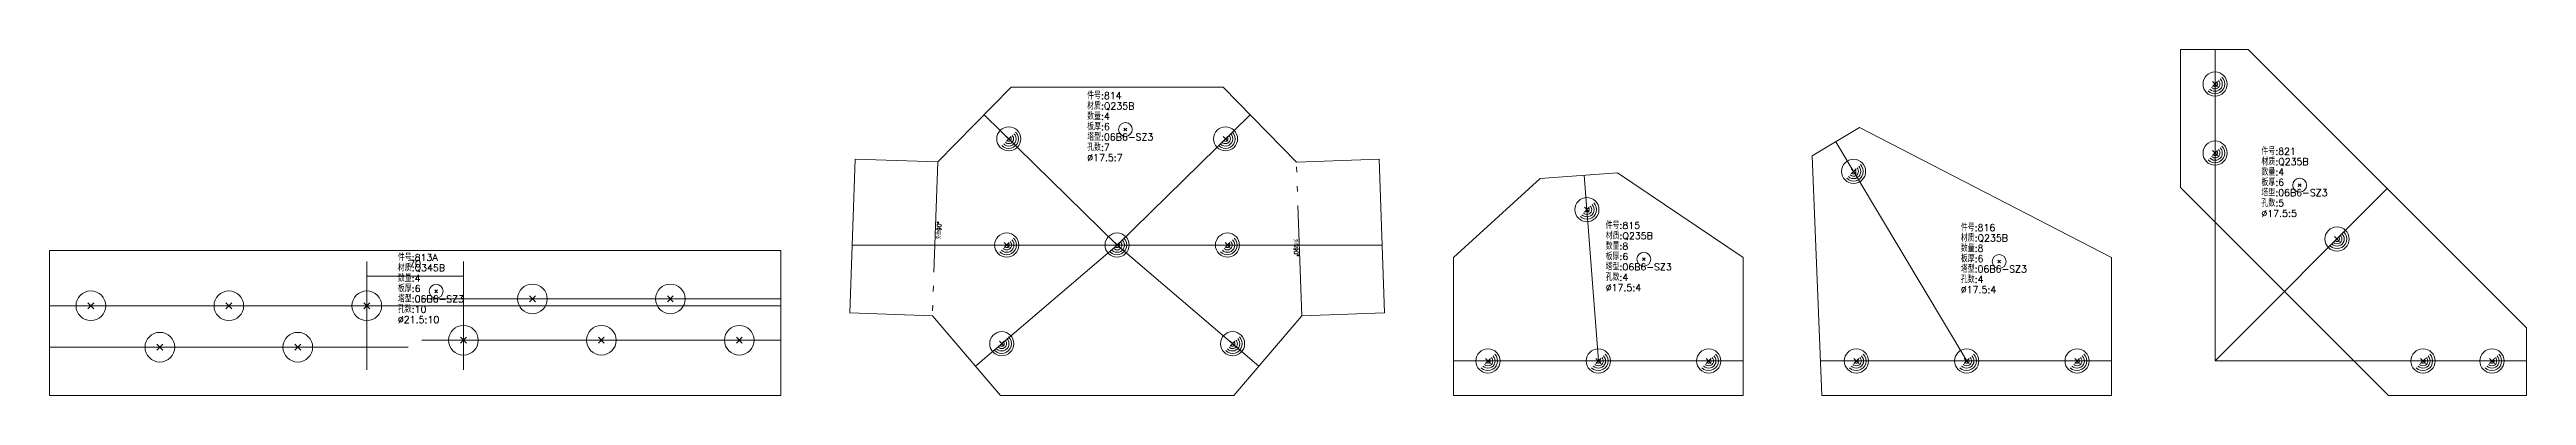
# Model space of a CAD drawing. Extents: x 0 to 24836, y -11 to 587.
# Drawn here: x 18389 to 20184, y 0 to 251 of the extents above; entities that cross this region are included whole.
import ezdxf
from ezdxf.enums import TextEntityAlignment as Align

# ---------------------------------------------------------------- set-up
doc = ezdxf.new("R2010")
doc.units = 0
doc.header["$LTSCALE"] = 20
doc.header["$MEASUREMENT"] = 0
doc.linetypes.add('制弯线', pattern=[5.9, 4, -0.5, 0.2, -0.5, 0.2, -0.5])
for name, color, linetype, lineweight in [('1', 7, 'CONTINUOUS', 25), ('2', 7, 'CONTINUOUS', 25), ('5', 7, 'CONTINUOUS', 25)]:
    doc.layers.add(name, color=color, linetype=linetype, lineweight=lineweight)
doc.styles.get("Standard").update_dxf_attribs({"font": 'simplex', "width": 0.7, "bigfont": 'gbhzfs.shx'})

# ---------------------------------------------------------------- blocks, each defined once
blk = doc.blocks.new('板孔21.5')
at = {"layer": '5', "color": 7, "linetype": 'Continuous', "lineweight": 13}
for p, q in [((-0.2, -0.2), (0.2, 0.2)), ((-0.2, 0.2), (0.2, -0.2))]:
    blk.add_line(p, q, dxfattribs=at)
blk.add_circle((0, 0), 1, dxfattribs=at)
blk = doc.blocks.new('板孔17.5')
at = {"layer": '5', "color": 7, "linetype": 'Continuous', "lineweight": 13}
for p, q in [((-0.2, -0.2), (0.2, 0.2)), ((-0.2, 0.2), (0.2, -0.2))]:
    blk.add_line(p, q, dxfattribs=at)
blk.add_circle((0, 0), 1, dxfattribs=at)
for radius in [0.8, 0.6, 0.4, 0.2]:
    blk.add_arc((0, 0), radius, 225, 45, dxfattribs=at)

msp = doc.modelspace()

# ---------------------------------------------------------------- linework, layer by layer
at = {"layer": '1', "color": 7, "linetype": 'Continuous', "lineweight": 18}
for p, q in [((19982.8, 250.7), (19933.8, 250.7)), ((19933.8, 250.7), (19933.8, 150.7)), ((20184.5, 49), (19982.8, 250.7)), ((19086.3, 223.5), (19033, 169.3)), ((19239.8, 223.5), (19086.3, 223.5)), ((19293, 169.2), (19239.8, 223.5)), ((19701.2, 194.1), (19666.8, 173.6)), ((19883.8, 100), (19701.2, 194.1)), ((18973.1, 171.3), (18969.2, 59.8)), ((19033, 169.3), (18973.1, 171.3)), ((19353, 171.3), (19293, 169.2)), ((19356.8, 59.9), (19353, 171.3)), ((19666.8, 173.6), (19673.8, 0)), ((19469.7, 157.2), (19406.8, 100)), ((19525.6, 161.4), (19469.7, 157.2)), ((19616.8, 100), (19525.6, 161.4)), ((19933.8, 150.7), (20084.5, 0)), ((18919.2, 105), (18389.2, 105)), ((18389.2, 105), (18389.2, 0)), ((18919.2, 0), (18919.2, 105)), ((19406.8, 100), (19406.8, 0)), ((19616.8, 0), (19616.8, 100)), ((19883.8, 0), (19883.8, 100)), ((18969.2, 59.8), (19029.2, 57.8)), ((19029.2, 57.8), (19078.6, 0)), ((19247.5, 0), (19296.9, 57.8)), ((19296.9, 57.8), (19356.8, 59.9)), ((20184.5, 0), (20184.5, 49)), ((18389.2, 0), (18919.2, 0)), ((19078.6, 0), (19247.5, 0)), ((19406.8, 0), (19616.8, 0)), ((19673.8, 0), (19883.8, 0)), ((20084.5, 0), (20184.5, 0))]:
    msp.add_line(p, q, dxfattribs=at)
at = {"layer": '2', "color": 9, "linetype": 'Continuous', "lineweight": 13}
for p, q in [((19958.8, 250.7), (19958.8, 25)), ((19163, 109), (19066.7, 203.5)), ((19163, 109), (19259.4, 203.5)), ((19778.8, 25), (19684, 183.9)), ((19511.8, 25), (19501.6, 159.6)), ((19958.8, 25), (20083.6, 149.9)), ((18970.9, 109), (19355.1, 109)), ((19163, 109), (19060.4, 21.3)), ((19163, 109), (19265.7, 21.3)), ((18919.2, 65), (18389.2, 65)), ((18659.2, 70), (18919.2, 70)), ((18659.2, 40), (18919.2, 40)), ((18649.2, 35), (18389.2, 35)), ((19406.8, 25), (19616.8, 25)), ((19672.8, 25), (19883.8, 25)), ((19958.8, 25), (20184.5, 25))]:
    msp.add_line(p, q, dxfattribs=at)
at = {"layer": '2', "color": 7, "linetype": 'Continuous', "lineweight": 13}
for p, q in [((19170, 193.8), (19168, 191.8)), ((19168, 193.8), (19170, 191.8)), ((20021.1, 153.4), (20019.1, 151.4)), ((20019.1, 153.4), (20021.1, 151.4)), ((19545.8, 99.7), (19543.8, 97.7)), ((19543.8, 99.7), (19545.8, 97.7)), ((19803.3, 98.1), (19801.3, 96.1)), ((19801.3, 98.1), (19803.3, 96.1)), ((18670.5, 76.5), (18668.5, 74.5)), ((18668.5, 76.5), (18670.5, 74.5))]:
    msp.add_line(p, q, dxfattribs=at)
at = {"layer": '2', "color": 190, "linetype": '制弯线', "lineweight": 13}
for p, q in [((19033, 169.3), (19029.2, 57.8)), ((19296.9, 57.8), (19293, 169.2))]:
    msp.add_line(p, q, dxfattribs=at)
at = {"layer": '2', "color": 9, "linetype": 'Continuous', "lineweight": 18}
for p, q in [((18619.2, 97.2), (18619.2, 18.5)), ((18689.2, 18.5), (18689.2, 97.2)), ((18619.2, 86.5), (18689.2, 86.5))]:
    msp.add_line(p, q, dxfattribs=at)
at = {"layer": '2', "color": 7, "linetype": 'Continuous', "lineweight": 13}
for centre in [(19169, 192.8), (20020.1, 152.4), (19544.8, 98.7), (19802.3, 97.1), (18669.5, 75.5)]:
    msp.add_circle(centre, 5, dxfattribs=at)

# ---------------------------------------------------------------- block references
at = {"layer": '1', "color": 7, "linetype": 'Continuous', "lineweight": 13}
for name, p, xscale, yscale, zscale in [('板孔17.5', (19958.8, 225.7), 8.75, 8.75, 8.75), ('板孔17.5', (19084.5, 186), 8.75, 8.75, 8.75), ('板孔17.5', (19241.6, 186), 8.75, 8.75, 8.75), ('板孔17.5', (19958.8, 175.7), 8.75, 8.75, 8.75), ('板孔17.5', (19696.8, 162.4), 8.75, 8.75, 8.75), ('板孔17.5', (19503.5, 134.7), 8.75, 8.75, 8.75), ('板孔17.5', (19083, 109), 8.75, 8.75, 8.75), ('板孔17.5', (19163, 109), 8.75, 8.75, 8.75), ('板孔17.5', (19243, 109), 8.75, 8.75, 8.75), ('板孔17.5', (20047.2, 113.4), 8.75, 8.75, 8.75), ('板孔21.5', (18419.2, 65), 10.75, 10.75, 10.75), ('板孔21.5', (18519.2, 65), 10.75, 10.75, 10.75), ('板孔21.5', (18619.2, 65), 10.75, 10.75, 10.75), ('板孔21.5', (18739.2, 70), 10.75, 10.75, 10.75), ('板孔21.5', (18839.2, 70), 10.75, 10.75, 10.75), ('板孔21.5', (18469.2, 35), 10.75, 10.75, 10.75), ('板孔21.5', (18569.2, 35), 10.75, 10.75, 10.75), ('板孔21.5', (18689.2, 40), 10.75, 10.75, 10.75), ('板孔21.5', (18789.2, 40), 10.75, 10.75, 10.75), ('板孔21.5', (18889.2, 40), 10.75, 10.75, 10.75), ('板孔17.5', (19079.4, 37.5), 8.75, 8.75, 8.75), ('板孔17.5', (19246.7, 37.5), 8.75, 8.75, 8.75), ('板孔17.5', (19431.8, 25), 8.75, 8.75, 8.75), ('板孔17.5', (19511.8, 25), 8.75, 8.75, 8.75), ('板孔17.5', (19591.8, 25), 8.75, 8.75, 8.75), ('板孔17.5', (19698.8, 25), 8.75, 8.75, 8.75), ('板孔17.5', (19778.8, 25), 8.75, 8.75, 8.75), ('板孔17.5', (19858.8, 25), 8.75, 8.75, 8.75), ('板孔17.5', (20109.5, 25), 8.75, 8.75, 8.75), ('板孔17.5', (20159.5, 25), 8.75, 8.75, 8.75)]:
    msp.add_blockref(name, p, dxfattribs=dict(at, xscale=xscale, yscale=yscale, zscale=zscale))

# ---------------------------------------------------------------- texts
at = {"layer": '2', "color": 7, "linetype": 'Continuous', "lineweight": 13}
for s, p in [('件号:814', (19141.3, 213.3)), ('材质:Q235B', (19141.3, 205.8)), ('数量:4', (19141.3, 198.3)), ('板厚:6', (19141.3, 190.8)), ('塔型:06B6-SZ3', (19141.3, 183.3)), ('孔数:7', (19141.3, 175.8)), ('件号:821', (19992.4, 172.9)), ('%%c17.5:7', (19141.3, 168.3)), ('材质:Q235B', (19992.4, 165.4)), ('数量:4', (19992.4, 157.9)), ('板厚:6', (19992.4, 150.4)), ('塔型:06B6-SZ3', (19992.4, 142.9)), ('件号:815', (19517.1, 119.2)), ('孔数:5', (19992.4, 135.4)), ('%%c17.5:5', (19992.4, 127.9)), ('材质:Q235B', (19517.1, 111.7)), ('数量:8', (19517.1, 104.2)), ('材质:Q235B', (19774.5, 110.1)), ('件号:816', (19774.5, 117.6)), ('数量:8', (19774.5, 102.6)), ('材质:Q345B', (18641.7, 88.5)), ('件号:813A', (18641.7, 96)), ('板厚:6', (19517.1, 96.7)), ('塔型:06B6-SZ3', (19517.1, 89.2)), ('板厚:6', (19774.5, 95.1)), ('塔型:06B6-SZ3', (19774.5, 87.6)), ('数量:4', (18641.7, 81)), ('板厚:6', (18641.7, 73.5)), ('塔型:06B6-SZ3', (18641.7, 66)), ('孔数:4', (19517.1, 81.7)), ('%%c17.5:4', (19517.1, 74.2)), ('孔数:4', (19774.5, 80.1)), ('%%c17.5:4', (19774.5, 72.6)), ('孔数:10', (18641.7, 58.5)), ('%%c21.5:10', (18641.7, 51))]:
    msp.add_text(s, height=5, dxfattribs=at).set_placement(p, align=Align.BOTTOM_LEFT)
for rotation, p in [(88, (19036.1, 113.3)), (273, (19289.9, 113.3))]:
    msp.add_text('外曲90%%d', height=3, rotation=rotation, dxfattribs=at).set_placement(p, align=Align.BOTTOM_LEFT)
msp.add_text('70', height=5, dxfattribs=at).set_placement((18654.2, 91.5), align=Align.BOTTOM_CENTER)

doc.saveas('drawing.dxf')
